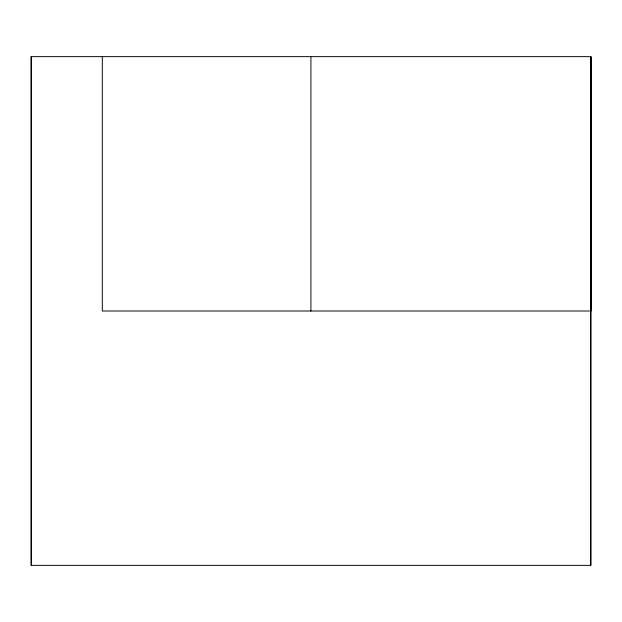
<?xml version="1.0" encoding="UTF-8"?>
<svg xmlns="http://www.w3.org/2000/svg" width="622" height="622" viewBox="0 0 622 622"><rect width="100%" height="100%" fill="white"/><g stroke="black" fill="none" stroke-linecap="round" stroke-linejoin="round"><path stroke-width="0.93" d="M590.838 311L590.9 56.641L31.1 56.641L31.1 565.359L590.9 565.359L590.9 56.641M590.9 311L102.319 311L102.319 56.641M590.744 311L590.682 56.641L590.682 565.359M310.914 56.641L310.914 311M31.318 56.641L31.318 565.359"/></g></svg>
